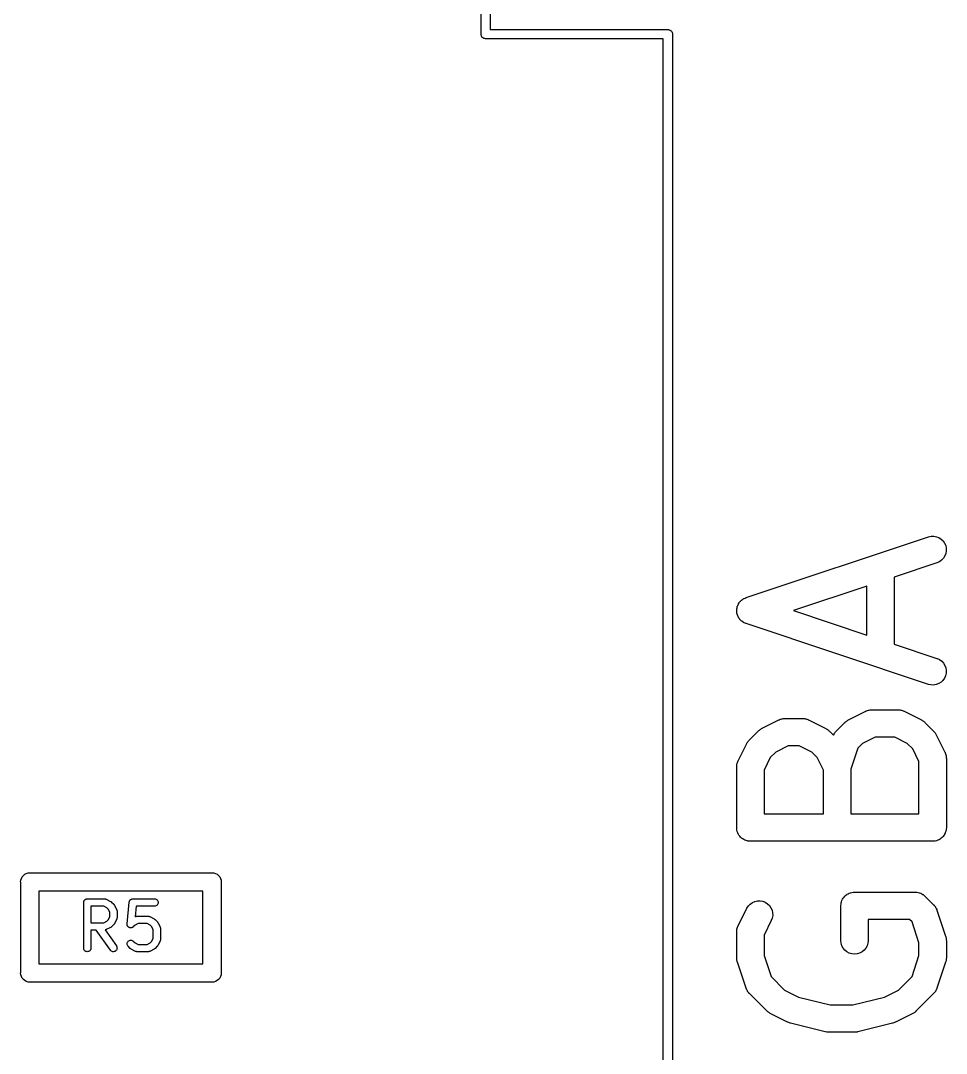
# Model space of a CAD drawing. Extents: x 39.2 to 71.6, y -130.1 to -60.
# Drawn here: x 66.45 to 71.53, y -93.19 to -87.53 of the extents above; entities that cross this region are included whole.
import ezdxf

# ---------------------------------------------------------------- set-up
doc = ezdxf.new("R2010")
doc.units = 0
doc.layers.add('BLACK', color=7, linetype='CONTINUOUS')

msp = doc.modelspace()

# ---------------------------------------------------------------- linework, layer by layer
at = {"layer": 'BLACK', "linetype": 'CONTINUOUS'}
for p, q in [((68.975, -87.5988), (68.975, -79.2012)), ((69.025, -79.225), (69.025, -87.575)), ((69.025, -87.575), (69.9988, -87.575)), ((69.9988, -87.575), (70, -87.5749)), ((70, -87.5749), (70.0012, -87.575)), ((70.0012, -87.575), (70.0012, -87.575)), ((70.0012, -87.575), (70.0049, -87.5754)), ((70.0049, -87.5754), (70.0096, -87.5768)), ((68.9749, -87.6), (68.975, -87.5988)), ((68.9754, -87.6049), (68.9749, -87.6)), ((68.9768, -87.6096), (68.9754, -87.6049)), ((68.9791, -87.614), (68.9768, -87.6096)), ((68.9822, -87.6178), (68.9791, -87.614)), ((68.986, -87.6209), (68.9822, -87.6178)), ((68.9904, -87.6232), (68.986, -87.6209)), ((68.9951, -87.6246), (68.9904, -87.6232)), ((68.9988, -87.625), (68.9951, -87.6246)), ((69, -87.6251), (68.9988, -87.625)), ((68.9988, -87.625), (68.9988, -87.625)), ((69.0012, -87.625), (69, -87.6251)), ((69.975, -87.625), (69.0012, -87.625)), ((69.975, -124.999), (69.975, -87.625)), ((70.0096, -87.5768), (70.014, -87.5791)), ((70.014, -87.5791), (70.0178, -87.5822)), ((70.0178, -87.5822), (70.0209, -87.586)), ((70.0209, -87.586), (70.0232, -87.5904)), ((70.0232, -87.5904), (70.0246, -87.5951)), ((70.0246, -87.5951), (70.0251, -87.6)), ((70.0251, -87.6), (70.025, -87.6012)), ((70.025, -87.6012), (70.025, -125.001)), ((70.4287, -90.6908), (71.4287, -90.3574)), ((71.4287, -90.3574), (71.4297, -90.3571)), ((71.4297, -90.3571), (71.444, -90.354)), ((71.444, -90.354), (71.4586, -90.3538)), ((71.4586, -90.3538), (71.473, -90.3565)), ((71.473, -90.3565), (71.4866, -90.3618)), ((71.4866, -90.3618), (71.4989, -90.3698)), ((71.4989, -90.3698), (71.5095, -90.3799)), ((71.5095, -90.3799), (71.5178, -90.3919)), ((71.5178, -90.3919), (71.5237, -90.4054)), ((71.5237, -90.4054), (71.5268, -90.4196)), ((71.5193, -90.4623), (71.5115, -90.4747)), ((71.5246, -90.4487), (71.5193, -90.4623)), ((71.5272, -90.4343), (71.5246, -90.4487)), ((71.5268, -90.4196), (71.5272, -90.4343)), ((71.4761, -90.4997), (71.2417, -90.5779)), ((71.4895, -90.4938), (71.4761, -90.4997)), ((71.5014, -90.4853), (71.4895, -90.4938)), ((71.5115, -90.4747), (71.5014, -90.4853)), ((71.2417, -90.5779), (71.2417, -90.9459)), ((71.0917, -90.6279), (70.6895, -90.7619)), ((71.0917, -90.8959), (71.0917, -90.6279)), ((70.4239, -90.6929), (70.4287, -90.6908)), ((70.378, -90.7519), (70.3792, -90.7469)), ((70.3792, -90.7469), (70.3801, -90.7418)), ((70.3801, -90.7418), (70.3809, -90.7398)), ((70.3809, -90.7398), (70.3814, -90.7377)), ((70.3814, -90.7377), (70.3835, -90.733)), ((70.3835, -90.733), (70.3854, -90.7281)), ((70.3854, -90.7281), (70.3866, -90.7263)), ((70.3866, -90.7263), (70.3875, -90.7244)), ((70.3875, -90.7244), (70.3905, -90.7201)), ((70.3905, -90.7201), (70.3933, -90.7158)), ((70.3933, -90.7158), (70.3947, -90.7142)), ((70.3947, -90.7142), (70.396, -90.7125)), ((70.396, -90.7125), (70.3998, -90.7089)), ((70.3998, -90.7089), (70.4033, -90.7052)), ((70.4033, -90.7052), (70.4051, -90.7039)), ((70.4051, -90.7039), (70.4067, -90.7025)), ((70.4067, -90.7025), (70.411, -90.6997)), ((70.411, -90.6997), (70.4153, -90.6967)), ((70.4153, -90.6967), (70.4173, -90.6958)), ((70.4173, -90.6958), (70.4191, -90.6947)), ((70.4191, -90.6947), (70.4239, -90.6929)), ((70.3775, -90.7666), (70.3777, -90.7614)), ((70.3779, -90.7687), (70.3775, -90.7666)), ((70.3776, -90.7562), (70.378, -90.7541)), ((70.3777, -90.7614), (70.3776, -90.7562)), ((70.3779, -90.7708), (70.3779, -90.7687)), ((70.379, -90.7759), (70.3779, -90.7708)), ((70.378, -90.7541), (70.378, -90.7519)), ((70.3799, -90.781), (70.379, -90.7759)), ((70.3806, -90.783), (70.3799, -90.781)), ((70.3811, -90.7851), (70.3806, -90.783)), ((70.3831, -90.7899), (70.3811, -90.7851)), ((70.385, -90.7947), (70.3831, -90.7899)), ((70.3861, -90.7966), (70.385, -90.7947)), ((70.3869, -90.7985), (70.3861, -90.7966)), ((70.3899, -90.8028), (70.3869, -90.7985)), ((70.3926, -90.8072), (70.3899, -90.8028)), ((70.6895, -90.7619), (71.0917, -90.8959)), ((70.3941, -90.8088), (70.3926, -90.8072)), ((70.3953, -90.8105), (70.3941, -90.8088)), ((70.399, -90.8141), (70.3953, -90.8105)), ((70.4026, -90.818), (70.399, -90.8141)), ((70.4043, -90.8192), (70.4026, -90.818)), ((70.4058, -90.8207), (70.4043, -90.8192)), ((70.4102, -90.8235), (70.4058, -90.8207)), ((70.4144, -90.8266), (70.4102, -90.8235)), ((70.4163, -90.8275), (70.4144, -90.8266)), ((70.4181, -90.8286), (70.4163, -90.8275)), ((70.423, -90.8305), (70.4181, -90.8286)), ((70.4277, -90.8327), (70.423, -90.8305)), ((70.4287, -90.8331), (70.4277, -90.8327)), ((71.4287, -91.1664), (70.4287, -90.8331)), ((71.2417, -90.9459), (71.4761, -91.0241)), ((71.4761, -91.0241), (71.4771, -91.0244)), ((71.4771, -91.0244), (71.4904, -91.0306)), ((71.4904, -91.0306), (71.5022, -91.0392)), ((71.5022, -91.0392), (71.5121, -91.0499)), ((71.5121, -91.0499), (71.5198, -91.0624)), ((71.5198, -91.0624), (71.5249, -91.0761)), ((71.5249, -91.0761), (71.5272, -91.0906)), ((71.5088, -91.1447), (71.4981, -91.1547)), ((71.5173, -91.1328), (71.5088, -91.1447)), ((71.5234, -91.1195), (71.5173, -91.1328)), ((71.5267, -91.1052), (71.5234, -91.1195)), ((71.5272, -91.0906), (71.5267, -91.1052)), ((71.4429, -91.1696), (71.4287, -91.1664)), ((71.4576, -91.1701), (71.4429, -91.1696)), ((71.472, -91.1676), (71.4576, -91.1701)), ((71.4857, -91.1624), (71.472, -91.1676)), ((71.4981, -91.1547), (71.4857, -91.1624)), ((70.9903, -91.3615), (71.0855, -91.3139)), ((71.0855, -91.3139), (71.0864, -91.3134)), ((71.0864, -91.3134), (71.0885, -91.3126)), ((71.0885, -91.3126), (71.0905, -91.3116)), ((71.0905, -91.3116), (71.0954, -91.3101)), ((71.0954, -91.3101), (71.1002, -91.3084)), ((71.1002, -91.3084), (71.1024, -91.308)), ((71.1024, -91.308), (71.1045, -91.3074)), ((71.1045, -91.3074), (71.1096, -91.3069)), ((71.1096, -91.3069), (71.1146, -91.3061)), ((71.1146, -91.3061), (71.1169, -91.3062)), ((71.1169, -91.3062), (71.119, -91.306)), ((71.119, -91.306), (71.2619, -91.306)), ((71.2619, -91.306), (71.263, -91.306)), ((71.263, -91.306), (71.2651, -91.3062)), ((71.2651, -91.3062), (71.2674, -91.3062)), ((71.2674, -91.3062), (71.2724, -91.307)), ((71.2724, -91.307), (71.2775, -91.3076)), ((71.2775, -91.3076), (71.2796, -91.3083)), ((71.2796, -91.3083), (71.2818, -91.3086)), ((71.2818, -91.3086), (71.2866, -91.3105)), ((71.2866, -91.3105), (71.2914, -91.312)), ((71.2914, -91.312), (71.2934, -91.3131)), ((71.2934, -91.3131), (71.2954, -91.3139)), ((71.2954, -91.3139), (71.3907, -91.3615)), ((70.5141, -91.4091), (70.6093, -91.3615)), ((70.6093, -91.3615), (70.6103, -91.361)), ((70.6103, -91.361), (70.6123, -91.3603)), ((70.6123, -91.3603), (70.6143, -91.3592)), ((70.6143, -91.3592), (70.6192, -91.3577)), ((70.6192, -91.3577), (70.624, -91.356)), ((70.624, -91.356), (70.6262, -91.3556)), ((70.6262, -91.3556), (70.6283, -91.355)), ((70.6283, -91.355), (70.6334, -91.3545)), ((70.6334, -91.3545), (70.6385, -91.3537)), ((70.6385, -91.3537), (70.6407, -91.3538)), ((70.6407, -91.3538), (70.6429, -91.3536)), ((70.6429, -91.3536), (70.7381, -91.3536)), ((70.7381, -91.3536), (70.7391, -91.3536)), ((70.7391, -91.3536), (70.7413, -91.3538)), ((70.7413, -91.3538), (70.7435, -91.3538)), ((70.7435, -91.3538), (70.7486, -91.3546)), ((70.7486, -91.3546), (70.7537, -91.3552)), ((70.7537, -91.3552), (70.7558, -91.3559)), ((70.7558, -91.3559), (70.758, -91.3563)), ((70.758, -91.3563), (70.7628, -91.3581)), ((70.7628, -91.3581), (70.7676, -91.3596)), ((70.7676, -91.3596), (70.7696, -91.3607)), ((70.7696, -91.3607), (70.7716, -91.3615)), ((70.7716, -91.3615), (70.8669, -91.4091)), ((70.9748, -91.3722), (70.9779, -91.3693)), ((70.9779, -91.3693), (70.9805, -91.3676)), ((70.9805, -91.3676), (70.983, -91.3657)), ((70.983, -91.3657), (70.9867, -91.3637)), ((70.9867, -91.3637), (70.9903, -91.3615)), ((71.3907, -91.3615), (71.3916, -91.362)), ((71.3916, -91.362), (71.3952, -91.3643)), ((71.3952, -91.3643), (71.3989, -91.3662)), ((71.3989, -91.3662), (71.4013, -91.3682)), ((71.4013, -91.3682), (71.4039, -91.3699)), ((71.4039, -91.3699), (71.4069, -91.3729)), ((70.447, -91.4708), (70.4946, -91.4232)), ((70.4946, -91.4232), (70.4953, -91.4224)), ((70.4953, -91.4224), (70.4986, -91.4198)), ((70.4986, -91.4198), (70.5017, -91.4169)), ((70.5017, -91.4169), (70.5043, -91.4152)), ((70.5043, -91.4152), (70.5068, -91.4133)), ((70.5068, -91.4133), (70.5105, -91.4114)), ((70.5105, -91.4114), (70.5141, -91.4091)), ((70.8669, -91.4091), (70.8678, -91.4096)), ((70.8678, -91.4096), (70.8713, -91.4119)), ((70.8713, -91.4119), (70.8751, -91.4139)), ((70.8751, -91.4139), (70.8775, -91.4158)), ((70.8775, -91.4158), (70.8801, -91.4175)), ((70.8801, -91.4175), (70.8831, -91.4205)), ((70.8831, -91.4205), (70.8864, -91.4232)), ((70.8864, -91.4232), (70.9082, -91.445)), ((70.9171, -91.4305), (70.9201, -91.4264)), ((70.9201, -91.4264), (70.9218, -91.4249)), ((70.9218, -91.4249), (70.9232, -91.4232)), ((70.9232, -91.4232), (70.9708, -91.3755)), ((70.9708, -91.3755), (70.9715, -91.3748)), ((70.9715, -91.3748), (70.9748, -91.3722)), ((71.4069, -91.3729), (71.4102, -91.3755)), ((71.4102, -91.3755), (71.4578, -91.4232)), ((71.4578, -91.4232), (71.4585, -91.4239)), ((71.4585, -91.4239), (71.4612, -91.4272)), ((71.4612, -91.4272), (71.4641, -91.4303)), ((70.4357, -91.4858), (70.4377, -91.4821)), ((70.4377, -91.4821), (70.4397, -91.4797)), ((70.4397, -91.4797), (70.4414, -91.4771)), ((70.4414, -91.4771), (70.4443, -91.474)), ((70.4443, -91.474), (70.447, -91.4708)), ((70.9082, -91.445), (70.9094, -91.4429)), ((70.9094, -91.4429), (70.9115, -91.4382)), ((70.9115, -91.4382), (70.9128, -91.4364)), ((70.9128, -91.4364), (70.9139, -91.4345)), ((70.9139, -91.4345), (70.9171, -91.4305)), ((71.1368, -91.456), (71.0682, -91.4902)), ((71.2442, -91.456), (71.1368, -91.456)), ((71.3127, -91.4902), (71.2442, -91.456)), ((71.4641, -91.4303), (71.4657, -91.4329)), ((71.4657, -91.4329), (71.4677, -91.4353)), ((71.4677, -91.4353), (71.4696, -91.4391)), ((71.4696, -91.4391), (71.4718, -91.4426)), ((71.4718, -91.4426), (71.5195, -91.5379)), ((70.3853, -91.5855), (70.4329, -91.4903)), ((70.4329, -91.4903), (70.4334, -91.4893)), ((70.4334, -91.4893), (70.4357, -91.4858)), ((70.592, -91.5378), (70.5616, -91.5682)), ((70.6606, -91.5036), (70.592, -91.5378)), ((70.7204, -91.5036), (70.6606, -91.5036)), ((70.7889, -91.5378), (70.7204, -91.5036)), ((70.8193, -91.5682), (70.7889, -91.5378)), ((71.0417, -91.5167), (71.0036, -91.6312)), ((71.0682, -91.4902), (71.0417, -91.5167)), ((71.3431, -91.5206), (71.3127, -91.4902)), ((71.3774, -91.5891), (71.3431, -91.5206)), ((71.5195, -91.5379), (71.5199, -91.5388)), ((71.5199, -91.5388), (71.5207, -91.5409)), ((71.5207, -91.5409), (71.5217, -91.5428)), ((70.3801, -91.5992), (70.3819, -91.5944)), ((70.3819, -91.5944), (70.3834, -91.5895)), ((70.3834, -91.5895), (70.3845, -91.5876)), ((70.3845, -91.5876), (70.3853, -91.5855)), ((70.5616, -91.5682), (70.5274, -91.6368)), ((70.8536, -91.6368), (70.8193, -91.5682)), ((71.3774, -91.8774), (71.3774, -91.5891)), ((71.5217, -91.5428), (71.5232, -91.5478)), ((71.5232, -91.5478), (71.525, -91.5526)), ((71.525, -91.5526), (71.5253, -91.5547)), ((71.5253, -91.5547), (71.526, -91.5569)), ((71.526, -91.5569), (71.5265, -91.562)), ((71.5265, -91.562), (71.5273, -91.567)), ((71.5273, -91.567), (71.5272, -91.5692)), ((71.5272, -91.5692), (71.5274, -91.5714)), ((71.5274, -91.5714), (71.5274, -91.9524)), ((70.3774, -91.618), (70.3776, -91.6158)), ((70.3774, -91.619), (70.3774, -91.618)), ((70.3774, -91.9524), (70.3774, -91.619)), ((70.3776, -91.6136), (70.3784, -91.6085)), ((70.3776, -91.6158), (70.3776, -91.6136)), ((70.3784, -91.6085), (70.379, -91.6035)), ((70.379, -91.6035), (70.3797, -91.6014)), ((70.3797, -91.6014), (70.3801, -91.5992)), ((70.5274, -91.6368), (70.5274, -91.8774)), ((70.8536, -91.8774), (70.8536, -91.6368)), ((71.0036, -91.6312), (71.0036, -91.8774)), ((70.5274, -91.8774), (70.8536, -91.8774)), ((71.0036, -91.8774), (71.3774, -91.8774)), ((70.3781, -91.9594), (70.3774, -91.9524)), ((70.3787, -91.9664), (70.3781, -91.9594)), ((70.3788, -91.9667), (70.3787, -91.9664)), ((70.3788, -91.9669), (70.3788, -91.9667)), ((70.3808, -91.9737), (70.3788, -91.9669)), ((70.3828, -91.9805), (70.3808, -91.9737)), ((70.383, -91.9807), (70.3828, -91.9805)), ((70.383, -91.981), (70.383, -91.9807)), ((70.3864, -91.9872), (70.383, -91.981)), ((70.3896, -91.9934), (70.3864, -91.9872)), ((70.3898, -91.9937), (70.3896, -91.9934)), ((70.3899, -91.9939), (70.3898, -91.9937)), ((70.3944, -91.9994), (70.3899, -91.9939)), ((71.5144, -91.9945), (71.5143, -91.9948)), ((71.5146, -91.9943), (71.5144, -91.9945)), ((71.5179, -91.9881), (71.5146, -91.9943)), ((71.5213, -91.9819), (71.5179, -91.9881)), ((71.5214, -91.9817), (71.5213, -91.9819)), ((71.5215, -91.9814), (71.5214, -91.9817)), ((71.5236, -91.9747), (71.5215, -91.9814)), ((71.5257, -91.968), (71.5236, -91.9747)), ((71.5258, -91.9677), (71.5257, -91.968)), ((71.5266, -91.9605), (71.5258, -91.9675)), ((71.5258, -91.9675), (71.5258, -91.9677)), ((71.5274, -91.9534), (71.5266, -91.9605)), ((71.5274, -91.9524), (71.5274, -91.9529)), ((71.5274, -91.9529), (71.5274, -91.9529)), ((71.5274, -91.9529), (71.5274, -91.9529)), ((71.5274, -91.9529), (71.5274, -91.9534)), ((70.3988, -92.0049), (70.3944, -91.9994)), ((70.399, -92.005), (70.3988, -92.0049)), ((70.3992, -92.0052), (70.399, -92.005)), ((70.4046, -92.0097), (70.3992, -92.0052)), ((70.41, -92.0143), (70.4046, -92.0097)), ((70.4102, -92.0144), (70.41, -92.0143)), ((70.4104, -92.0146), (70.4102, -92.0144)), ((70.4166, -92.0179), (70.4104, -92.0146)), ((70.4228, -92.0213), (70.4166, -92.0179)), ((70.4231, -92.0214), (70.4228, -92.0213)), ((70.4233, -92.0215), (70.4231, -92.0214)), ((70.4301, -92.0236), (70.4233, -92.0215)), ((70.4368, -92.0257), (70.4301, -92.0236)), ((70.437, -92.0258), (70.4368, -92.0257)), ((70.4373, -92.0258), (70.437, -92.0258)), ((70.4443, -92.0266), (70.4373, -92.0258)), ((70.4513, -92.0274), (70.4443, -92.0266)), ((70.4518, -92.0274), (70.4513, -92.0274)), ((70.4519, -92.0274), (70.4518, -92.0274)), ((70.4524, -92.0274), (70.4519, -92.0274)), ((70.4519, -92.0274), (70.4519, -92.0274)), ((71.4524, -92.0274), (70.4524, -92.0274)), ((71.4594, -92.0267), (71.4524, -92.0274)), ((71.4664, -92.0261), (71.4594, -92.0267)), ((71.4667, -92.026), (71.4664, -92.0261)), ((71.4669, -92.026), (71.4667, -92.026)), ((71.4737, -92.0239), (71.4669, -92.026)), ((71.4805, -92.0219), (71.4737, -92.0239)), ((71.4807, -92.0218), (71.4805, -92.0219)), ((71.481, -92.0217), (71.4807, -92.0218)), ((71.4872, -92.0184), (71.481, -92.0217)), ((71.4934, -92.0151), (71.4872, -92.0184)), ((71.4937, -92.015), (71.4934, -92.0151)), ((71.4939, -92.0148), (71.4937, -92.015)), ((71.4994, -92.0104), (71.4939, -92.0148)), ((71.5049, -92.006), (71.4994, -92.0104)), ((71.505, -92.0058), (71.5049, -92.006)), ((71.5052, -92.0056), (71.505, -92.0058)), ((71.5097, -92.0002), (71.5052, -92.0056)), ((71.5143, -91.9948), (71.5097, -92.0002)), ((66.4582, -92.2221), (66.4645, -92.2145)), ((66.4645, -92.2145), (66.4721, -92.2082)), ((66.4721, -92.2082), (66.4808, -92.2036)), ((66.4808, -92.2036), (66.4902, -92.2007)), ((66.4902, -92.2007), (66.4976, -92.2)), ((66.4976, -92.2), (66.5, -92.1998)), ((66.5, -92.1998), (66.5024, -92.2)), ((66.5024, -92.2), (67.4976, -92.2)), ((67.4976, -92.2), (67.5, -92.1998)), ((67.5, -92.1998), (67.5024, -92.2)), ((67.5024, -92.2), (67.5098, -92.2007)), ((67.5098, -92.2007), (67.5192, -92.2036)), ((67.5192, -92.2036), (67.5279, -92.2082)), ((67.5279, -92.2082), (67.5355, -92.2145)), ((67.5355, -92.2145), (67.5418, -92.2221)), ((66.4498, -92.25), (66.4507, -92.2402)), ((66.45, -92.2525), (66.4498, -92.25)), ((66.45, -92.7476), (66.45, -92.2525)), ((66.4507, -92.2402), (66.4536, -92.2308)), ((66.4536, -92.2308), (66.4582, -92.2221)), ((67.5418, -92.2221), (67.5464, -92.2308)), ((67.5464, -92.2308), (67.5493, -92.2402)), ((67.5493, -92.2402), (67.5502, -92.25)), ((67.5502, -92.25), (67.55, -92.2524)), ((67.55, -92.2524), (67.55, -92.7476)), ((66.55, -92.3), (66.55, -92.7)), ((67.45, -92.3), (66.55, -92.3)), ((67.45, -92.7), (67.45, -92.3)), ((70.9619, -92.3386), (70.9665, -92.3332)), ((70.9665, -92.3332), (70.971, -92.3277)), ((70.971, -92.3277), (70.9712, -92.3276)), ((70.9712, -92.3276), (70.9713, -92.3274)), ((70.9713, -92.3274), (70.9768, -92.323)), ((70.9768, -92.323), (70.9823, -92.3185)), ((70.9823, -92.3185), (70.9825, -92.3184)), ((70.9825, -92.3184), (70.9827, -92.3182)), ((70.9827, -92.3182), (70.989, -92.3149)), ((70.989, -92.3149), (70.9952, -92.3116)), ((70.9952, -92.3116), (70.9955, -92.3115)), ((70.9955, -92.3115), (70.9957, -92.3114)), ((70.9957, -92.3114), (71.0025, -92.3094)), ((71.0025, -92.3094), (71.0092, -92.3074)), ((71.0092, -92.3074), (71.0095, -92.3074)), ((71.0095, -92.3074), (71.0098, -92.3073)), ((71.0098, -92.3073), (71.0168, -92.3066)), ((71.0168, -92.3066), (71.0238, -92.306)), ((71.0238, -92.306), (71.3571, -92.306)), ((71.3571, -92.306), (71.3574, -92.306)), ((71.3574, -92.306), (71.3574, -92.306)), ((71.3574, -92.306), (71.3574, -92.306)), ((71.3574, -92.306), (71.3582, -92.306)), ((71.3582, -92.306), (71.3651, -92.3067)), ((71.3651, -92.3067), (71.372, -92.3074)), ((71.372, -92.3074), (71.3723, -92.3075)), ((71.3723, -92.3075), (71.3727, -92.3076)), ((71.3727, -92.3076), (71.3793, -92.3097)), ((71.3793, -92.3097), (71.386, -92.3117)), ((71.386, -92.3117), (71.3863, -92.3119)), ((71.3863, -92.3119), (71.3867, -92.312)), ((71.3867, -92.312), (71.3928, -92.3154)), ((71.3928, -92.3154), (71.3989, -92.3186)), ((71.3989, -92.3186), (71.3992, -92.3189)), ((71.3992, -92.3189), (71.3995, -92.3191)), ((71.3995, -92.3191), (71.4048, -92.3235)), ((71.4048, -92.3235), (71.4102, -92.3279)), ((71.4102, -92.3279), (71.4578, -92.3755)), ((66.7955, -92.3628), (66.7957, -92.361)), ((66.7955, -92.3629), (66.7955, -92.3628)), ((66.7955, -92.363), (66.7955, -92.3629)), ((66.7955, -92.3631), (66.7955, -92.363)), ((66.7955, -92.363), (66.7955, -92.363)), ((66.7955, -92.6131), (66.7955, -92.3631)), ((66.7957, -92.361), (66.7959, -92.3591)), ((66.7959, -92.3589), (66.7965, -92.3571)), ((66.7959, -92.359), (66.7959, -92.3589)), ((66.7959, -92.3591), (66.7959, -92.359)), ((66.7965, -92.3571), (66.797, -92.3553)), ((66.797, -92.3553), (66.7971, -92.3553)), ((66.7971, -92.3552), (66.798, -92.3536)), ((66.7971, -92.3553), (66.7971, -92.3552)), ((66.798, -92.3536), (66.7989, -92.3519)), ((66.7989, -92.3519), (66.799, -92.3518)), ((66.7989, -92.3519), (66.7989, -92.3519)), ((66.799, -92.3518), (66.8001, -92.3504)), ((66.8001, -92.3504), (66.8014, -92.3489)), ((66.8014, -92.3489), (66.8015, -92.3488)), ((66.8014, -92.3489), (66.8014, -92.3489)), ((66.8015, -92.3488), (66.8029, -92.3477)), ((66.8029, -92.3477), (66.8044, -92.3464)), ((66.8044, -92.3464), (66.8045, -92.3464)), ((66.8045, -92.3464), (66.8062, -92.3455)), ((66.8045, -92.3464), (66.8045, -92.3464)), ((66.8062, -92.3455), (66.8079, -92.3446)), ((66.8079, -92.3446), (66.8079, -92.3446)), ((66.8079, -92.3446), (66.808, -92.3446)), ((66.808, -92.3446), (66.8098, -92.344)), ((66.8098, -92.344), (66.8116, -92.3435)), ((66.8116, -92.3435), (66.8117, -92.3435)), ((66.8117, -92.3434), (66.8137, -92.3433)), ((66.8117, -92.3435), (66.8117, -92.3434)), ((66.8137, -92.3433), (66.8155, -92.3431)), ((66.8155, -92.3431), (66.9107, -92.3431)), ((66.8355, -92.3831), (66.8355, -92.474)), ((66.906, -92.3831), (66.8355, -92.3831)), ((66.9227, -92.3914), (66.906, -92.3831)), ((66.9107, -92.3431), (66.911, -92.3431)), ((66.911, -92.3431), (66.9116, -92.3432)), ((66.9116, -92.3432), (66.9122, -92.3431)), ((66.9122, -92.3431), (66.9135, -92.3434)), ((66.9135, -92.3434), (66.9149, -92.3435)), ((66.9149, -92.3435), (66.9154, -92.3437)), ((66.9154, -92.3437), (66.916, -92.3438)), ((66.916, -92.3438), (66.9173, -92.3443)), ((66.9173, -92.3443), (66.9186, -92.3447)), ((66.9186, -92.3447), (66.9191, -92.345)), ((66.9191, -92.345), (66.9197, -92.3452)), ((66.9197, -92.3452), (66.9435, -92.3571)), ((66.9435, -92.3571), (66.9437, -92.3572)), ((66.9437, -92.3572), (66.9447, -92.3579)), ((66.9447, -92.3579), (66.9456, -92.3584)), ((66.9456, -92.3584), (66.9463, -92.3589)), ((66.9463, -92.3589), (66.947, -92.3594)), ((66.947, -92.3594), (66.9478, -92.3601)), ((66.9478, -92.3601), (66.9487, -92.3609)), ((66.9487, -92.3609), (66.9606, -92.3728)), ((66.9606, -92.3728), (66.9608, -92.373)), ((66.9608, -92.373), (66.9615, -92.3738)), ((66.9615, -92.3738), (66.9622, -92.3747)), ((66.9622, -92.3747), (66.9627, -92.3754)), ((66.9627, -92.3754), (66.9632, -92.376)), ((66.9632, -92.376), (66.9637, -92.377)), ((66.9637, -92.377), (66.9643, -92.378)), ((66.9643, -92.378), (66.9762, -92.4018)), ((67.0337, -92.4802), (67.0456, -92.3611)), ((67.0456, -92.3608), (67.0458, -92.36)), ((67.0456, -92.3611), (67.0456, -92.3608)), ((67.0458, -92.36), (67.0459, -92.3591)), ((67.0459, -92.3591), (67.0462, -92.358)), ((67.0462, -92.358), (67.0464, -92.357)), ((67.0464, -92.357), (67.0468, -92.3562)), ((67.0468, -92.3562), (67.047, -92.3553)), ((67.047, -92.3553), (67.0475, -92.3544)), ((67.0475, -92.3544), (67.048, -92.3534)), ((67.048, -92.3534), (67.0485, -92.3527)), ((67.0485, -92.3527), (67.0489, -92.3519)), ((67.0489, -92.3519), (67.0496, -92.3511)), ((67.0496, -92.3511), (67.0502, -92.3502)), ((67.0502, -92.3502), (67.0508, -92.3496)), ((67.0508, -92.3496), (67.0514, -92.3489)), ((67.0514, -92.3489), (67.0522, -92.3482)), ((67.0522, -92.3482), (67.053, -92.3475)), ((67.053, -92.3475), (67.0537, -92.347)), ((67.0537, -92.347), (67.0544, -92.3464)), ((67.0544, -92.3464), (67.0553, -92.3459)), ((67.0553, -92.3459), (67.0562, -92.3454)), ((67.0562, -92.3454), (67.0571, -92.345)), ((67.0571, -92.345), (67.0579, -92.3446)), ((67.0579, -92.3446), (67.0589, -92.3443)), ((67.0589, -92.3443), (67.0599, -92.3439)), ((67.0599, -92.3439), (67.0607, -92.3437)), ((67.0607, -92.3437), (67.0616, -92.3435)), ((67.0616, -92.3435), (67.0626, -92.3434)), ((67.0626, -92.3434), (67.0637, -92.3432)), ((67.0637, -92.3432), (67.0646, -92.3432)), ((67.0646, -92.3432), (67.0655, -92.3431)), ((67.0655, -92.3431), (67.1845, -92.3431)), ((67.0836, -92.3831), (67.0777, -92.4418)), ((67.1845, -92.3831), (67.0836, -92.3831)), ((67.1845, -92.3431), (67.1848, -92.3431)), ((67.1884, -92.3827), (67.1845, -92.3831)), ((67.1848, -92.3431), (67.1887, -92.3435)), ((67.1921, -92.3816), (67.1884, -92.3827)), ((67.1887, -92.3435), (67.1924, -92.3447)), ((67.1956, -92.3798), (67.1921, -92.3816)), ((67.1924, -92.3447), (67.1958, -92.3466)), ((67.1986, -92.3773), (67.1956, -92.3798)), ((67.1958, -92.3466), (67.1988, -92.3491)), ((67.2011, -92.3743), (67.1986, -92.3773)), ((67.1988, -92.3491), (67.2013, -92.3521)), ((67.203, -92.3708), (67.2011, -92.3743)), ((67.2013, -92.3521), (67.2031, -92.3556)), ((67.2041, -92.3671), (67.203, -92.3708)), ((67.2031, -92.3556), (67.2042, -92.3593)), ((67.2045, -92.3632), (67.2041, -92.3671)), ((67.2042, -92.3593), (67.2045, -92.3632)), ((70.4334, -92.3941), (70.4414, -92.3818)), ((70.4414, -92.3818), (70.4516, -92.3713)), ((70.4516, -92.3713), (70.4636, -92.363)), ((70.4636, -92.363), (70.477, -92.3572)), ((70.477, -92.3572), (70.4913, -92.3541)), ((70.4913, -92.3541), (70.506, -92.3538)), ((70.506, -92.3538), (70.5204, -92.3564)), ((70.5204, -92.3564), (70.534, -92.3617)), ((70.534, -92.3617), (70.5463, -92.3696)), ((70.5463, -92.3696), (70.5569, -92.3797)), ((70.5569, -92.3797), (70.5653, -92.3917)), ((70.9488, -92.3799), (70.9496, -92.3728)), ((70.9488, -92.3804), (70.9488, -92.3799)), ((70.9488, -92.381), (70.9488, -92.3804)), ((70.9488, -92.3804), (70.9488, -92.3804)), ((70.9488, -92.3804), (70.9488, -92.3804)), ((70.9488, -92.5714), (70.9488, -92.381)), ((70.9496, -92.3728), (70.9503, -92.3659)), ((70.9503, -92.3659), (70.9504, -92.3656)), ((70.9504, -92.3654), (70.9526, -92.3587)), ((70.9504, -92.3656), (70.9504, -92.3654)), ((70.9526, -92.3587), (70.9547, -92.3519)), ((70.9547, -92.3519), (70.9548, -92.3517)), ((70.9548, -92.3517), (70.9549, -92.3514)), ((70.9549, -92.3514), (70.9583, -92.3452)), ((70.9583, -92.3452), (70.9616, -92.339)), ((70.9616, -92.339), (70.9618, -92.3388)), ((70.9618, -92.3388), (70.9619, -92.3386)), ((71.4578, -92.3755), (71.4585, -92.3763)), ((71.4585, -92.3763), (71.4599, -92.378)), ((71.4599, -92.378), (71.4615, -92.3795)), ((71.4615, -92.3795), (71.4645, -92.3837)), ((71.4645, -92.3837), (71.4677, -92.3877)), ((71.4677, -92.3877), (71.4687, -92.3897)), ((71.4687, -92.3897), (71.47, -92.3915)), ((66.93, -92.3988), (66.9227, -92.3914)), ((66.9383, -92.4154), (66.93, -92.3988)), ((66.93, -92.4584), (66.9383, -92.4417)), ((66.9383, -92.4417), (66.9383, -92.4154)), ((66.9762, -92.4018), (66.9763, -92.402)), ((66.9763, -92.402), (66.9765, -92.4026)), ((66.9765, -92.4026), (66.9768, -92.4031)), ((66.9768, -92.4031), (66.9772, -92.4044)), ((66.9772, -92.4044), (66.9777, -92.4057)), ((66.9777, -92.4057), (66.9778, -92.4063)), ((66.9778, -92.4063), (66.978, -92.4068)), ((66.978, -92.4068), (66.9781, -92.4082)), ((66.9783, -92.4479), (66.978, -92.4492)), ((66.9781, -92.4082), (66.9783, -92.4095)), ((66.9783, -92.4095), (66.9783, -92.4101)), ((66.9783, -92.4101), (66.9783, -92.4107)), ((66.9783, -92.4107), (66.9783, -92.4464)), ((66.9783, -92.4464), (66.9783, -92.4467)), ((66.9783, -92.4467), (66.9783, -92.4473)), ((66.9783, -92.4473), (66.9783, -92.4479)), ((67.0777, -92.4418), (67.0803, -92.4404)), ((67.0803, -92.4404), (67.0806, -92.4403)), ((67.0806, -92.4403), (67.0811, -92.4401)), ((67.0811, -92.4401), (67.0817, -92.4398)), ((67.0817, -92.4398), (67.083, -92.4394)), ((67.083, -92.4394), (67.0843, -92.439)), ((67.0843, -92.439), (67.0848, -92.4389)), ((67.0848, -92.4389), (67.0854, -92.4387)), ((67.0854, -92.4387), (67.0868, -92.4386)), ((67.0868, -92.4386), (67.0881, -92.4384)), ((67.0881, -92.4384), (67.0887, -92.4384)), ((67.0887, -92.4384), (67.0893, -92.4383)), ((67.0893, -92.4383), (67.1488, -92.4383)), ((67.1488, -92.4383), (67.1491, -92.4383)), ((67.1491, -92.4383), (67.1497, -92.4384)), ((67.1497, -92.4384), (67.1503, -92.4384)), ((67.1503, -92.4384), (67.1516, -92.4386)), ((67.1516, -92.4386), (67.153, -92.4388)), ((67.153, -92.4388), (67.1535, -92.4389)), ((67.1535, -92.4389), (67.1541, -92.439)), ((67.1541, -92.439), (67.1554, -92.4395)), ((67.1554, -92.4395), (67.1567, -92.4399)), ((67.1567, -92.4399), (67.1572, -92.4402)), ((67.1572, -92.4402), (67.1578, -92.4404)), ((67.1578, -92.4404), (67.1816, -92.4523)), ((70.3853, -92.4903), (70.4329, -92.395)), ((70.4329, -92.395), (70.4334, -92.3941)), ((70.5653, -92.3917), (70.5712, -92.4051)), ((70.5712, -92.4051), (70.5744, -92.4194)), ((70.5748, -92.434), (70.5723, -92.4484)), ((70.5744, -92.4194), (70.5748, -92.434)), ((71.47, -92.3915), (71.472, -92.3962)), ((71.472, -92.3962), (71.4744, -92.4007)), ((71.4744, -92.4007), (71.475, -92.4028)), ((71.475, -92.4028), (71.4759, -92.4049)), ((71.4759, -92.4049), (71.5235, -92.5477)), ((66.8355, -92.474), (66.906, -92.474)), ((66.906, -92.474), (66.9227, -92.4657)), ((66.9435, -92.5), (66.9197, -92.5119)), ((66.9227, -92.4657), (66.93, -92.4584)), ((66.9444, -92.4994), (66.9435, -92.5)), ((66.9454, -92.4989), (66.9444, -92.4994)), ((66.9461, -92.4984), (66.9454, -92.4989)), ((66.9468, -92.498), (66.9461, -92.4984)), ((66.9476, -92.4972), (66.9468, -92.498)), ((66.9485, -92.4965), (66.9476, -92.4972)), ((66.9487, -92.4963), (66.9485, -92.4965)), ((66.9606, -92.4844), (66.9487, -92.4963)), ((66.9613, -92.4835), (66.9606, -92.4844)), ((66.9621, -92.4827), (66.9613, -92.4835)), ((66.9625, -92.482), (66.9621, -92.4827)), ((66.963, -92.4814), (66.9625, -92.482)), ((66.9636, -92.4804), (66.963, -92.4814)), ((66.9642, -92.4794), (66.9636, -92.4804)), ((66.9643, -92.4792), (66.9642, -92.4794)), ((66.9762, -92.4554), (66.9643, -92.4792)), ((66.9764, -92.4548), (66.9762, -92.4554)), ((66.9767, -92.4543), (66.9764, -92.4548)), ((66.9771, -92.453), (66.9767, -92.4543)), ((66.9776, -92.4517), (66.9771, -92.453)), ((66.9777, -92.4511), (66.9776, -92.4517)), ((66.9779, -92.4506), (66.9777, -92.4511)), ((66.978, -92.4492), (66.9779, -92.4506)), ((67.0336, -92.4821), (67.0337, -92.4811)), ((67.0337, -92.4831), (67.0336, -92.4821)), ((67.0337, -92.4811), (67.0337, -92.4802)), ((67.0337, -92.4841), (67.0337, -92.4831)), ((67.0338, -92.485), (67.0337, -92.4841)), ((67.0339, -92.486), (67.0338, -92.485)), ((67.0342, -92.4869), (67.0339, -92.486)), ((67.0344, -92.4879), (67.0342, -92.4869)), ((67.0348, -92.4888), (67.0344, -92.4879)), ((67.0351, -92.4897), (67.0348, -92.4888)), ((67.0355, -92.4906), (67.0351, -92.4897)), ((67.0359, -92.4915), (67.0355, -92.4906)), ((67.0364, -92.4923), (67.0359, -92.4915)), ((67.0369, -92.4932), (67.0364, -92.4923)), ((67.0375, -92.4939), (67.0369, -92.4932)), ((67.038, -92.4948), (67.0375, -92.4939)), ((67.0387, -92.4954), (67.038, -92.4948)), ((67.0393, -92.4962), (67.0387, -92.4954)), ((67.0401, -92.4968), (67.0393, -92.4962)), ((67.0408, -92.4975), (67.0401, -92.4968)), ((67.0416, -92.4981), (67.0408, -92.4975)), ((67.0423, -92.4987), (67.0416, -92.4981)), ((67.0432, -92.4992), (67.0423, -92.4987)), ((67.044, -92.4997), (67.0432, -92.4992)), ((67.0449, -92.5001), (67.044, -92.4997)), ((67.0458, -92.5006), (67.0449, -92.5001)), ((67.0467, -92.5008), (67.0458, -92.5006)), ((67.0476, -92.5012), (67.0467, -92.5008)), ((67.0486, -92.5014), (67.0476, -92.5012)), ((67.0495, -92.5017), (67.0486, -92.5014)), ((67.0505, -92.5018), (67.0495, -92.5017)), ((67.0514, -92.502), (67.0505, -92.5018)), ((67.0524, -92.502), (67.0514, -92.502)), ((67.0534, -92.5021), (67.0524, -92.502)), ((67.0543, -92.5021), (67.0534, -92.5021)), ((67.0553, -92.5021), (67.0543, -92.5021)), ((67.0563, -92.5019), (67.0553, -92.5021)), ((67.0572, -92.5018), (67.0563, -92.5019)), ((67.0582, -92.5015), (67.0572, -92.5018)), ((67.0592, -92.5013), (67.0582, -92.5015)), ((67.0601, -92.501), (67.0592, -92.5013)), ((67.061, -92.5007), (67.0601, -92.501)), ((67.0619, -92.5003), (67.061, -92.5007)), ((67.0628, -92.4999), (67.0619, -92.5003)), ((67.0636, -92.4994), (67.0628, -92.4999)), ((67.0645, -92.4989), (67.0636, -92.4994)), ((67.0652, -92.4983), (67.0645, -92.4989)), ((67.0661, -92.4978), (67.0652, -92.4983)), ((67.0668, -92.4971), (67.0661, -92.4978)), ((67.0675, -92.4965), (67.0668, -92.4971)), ((67.0677, -92.4963), (67.0675, -92.4965)), ((67.0773, -92.4867), (67.0677, -92.4963)), ((67.094, -92.4783), (67.0773, -92.4867)), ((67.1441, -92.4783), (67.094, -92.4783)), ((67.1608, -92.4867), (67.1441, -92.4783)), ((67.1681, -92.494), (67.1608, -92.4867)), ((67.1764, -92.5107), (67.1681, -92.494)), ((67.1816, -92.4523), (67.1818, -92.4525)), ((67.1818, -92.4525), (67.1828, -92.4531)), ((67.1828, -92.4531), (67.1837, -92.4536)), ((67.1837, -92.4536), (67.1844, -92.4541)), ((67.1844, -92.4541), (67.1851, -92.4546)), ((67.1851, -92.4546), (67.1859, -92.4554)), ((67.1859, -92.4554), (67.1868, -92.4561)), ((67.1868, -92.4561), (67.1987, -92.468)), ((67.1987, -92.468), (67.1989, -92.4682)), ((67.1989, -92.4682), (67.1996, -92.4691)), ((67.1996, -92.4691), (67.2003, -92.4699)), ((67.2003, -92.4699), (67.2008, -92.4706)), ((67.2008, -92.4706), (67.2013, -92.4712)), ((67.2013, -92.4712), (67.2018, -92.4722)), ((67.2018, -92.4722), (67.2024, -92.4732)), ((67.2024, -92.4732), (67.2143, -92.497)), ((67.2143, -92.497), (67.2144, -92.4973)), ((67.2144, -92.4973), (67.2146, -92.4978)), ((67.2146, -92.4978), (67.2149, -92.4983)), ((67.2149, -92.4983), (67.2153, -92.4996)), ((67.2153, -92.4996), (67.2158, -92.5009)), ((67.2158, -92.5009), (67.2159, -92.5015)), ((67.2159, -92.5015), (67.216, -92.5021)), ((67.216, -92.5021), (67.2162, -92.5034)), ((67.2162, -92.5034), (67.2164, -92.5048)), ((70.3797, -92.5061), (70.3801, -92.5039)), ((70.3801, -92.5039), (70.3819, -92.4991)), ((70.3819, -92.4991), (70.3834, -92.4943)), ((70.3834, -92.4943), (70.3845, -92.4923)), ((70.3845, -92.4923), (70.3853, -92.4903)), ((70.5671, -92.4621), (70.5274, -92.5415)), ((70.5723, -92.4484), (70.5671, -92.4621)), ((71.3261, -92.456), (71.0988, -92.456)), ((71.0988, -92.456), (71.0988, -92.5714)), ((71.3392, -92.4691), (71.3261, -92.456)), ((71.3774, -92.5836), (71.3392, -92.4691)), ((66.8646, -92.514), (66.8355, -92.514)), ((66.8355, -92.514), (66.8355, -92.6131)), ((66.9419, -92.6246), (66.8646, -92.514)), ((66.9146, -92.5137), (66.9132, -92.5138)), ((66.9132, -92.5138), (66.9747, -92.6016)), ((66.9152, -92.5135), (66.9146, -92.5137)), ((66.9157, -92.5134), (66.9152, -92.5135)), ((66.917, -92.5129), (66.9157, -92.5134)), ((66.9183, -92.5125), (66.917, -92.5129)), ((66.9189, -92.5123), (66.9183, -92.5125)), ((66.9194, -92.5121), (66.9189, -92.5123)), ((66.9197, -92.5119), (66.9194, -92.5121)), ((67.1681, -92.5774), (67.1764, -92.5608)), ((67.1764, -92.5608), (67.1764, -92.5107)), ((67.2164, -92.5048), (67.2164, -92.5054)), ((67.2164, -92.5054), (67.2164, -92.506)), ((67.2164, -92.506), (67.2164, -92.5655)), ((70.3774, -92.5228), (70.3776, -92.5206)), ((70.3774, -92.5238), (70.3774, -92.5228)), ((70.3774, -92.6667), (70.3774, -92.5238)), ((70.3776, -92.5184), (70.3784, -92.5133)), ((70.3776, -92.5206), (70.3776, -92.5184)), ((70.3784, -92.5133), (70.379, -92.5082)), ((70.379, -92.5082), (70.3797, -92.5061)), ((70.5274, -92.5415), (70.5274, -92.6545)), ((71.5235, -92.5477), (71.5239, -92.5487)), ((71.5239, -92.5487), (71.5247, -92.5528)), ((71.5247, -92.5528), (71.526, -92.5569)), ((71.526, -92.5569), (71.5263, -92.56)), ((71.5263, -92.56), (71.5269, -92.563)), ((66.7959, -92.617), (66.7955, -92.6131)), ((66.797, -92.6207), (66.7959, -92.617)), ((66.835, -92.6173), (66.8339, -92.621)), ((66.8355, -92.6134), (66.835, -92.6173)), ((66.8355, -92.6131), (66.8355, -92.6134)), ((66.9747, -92.6016), (66.9749, -92.6019)), ((66.9749, -92.6019), (66.9767, -92.6053)), ((66.9767, -92.6053), (66.9779, -92.609)), ((66.978, -92.6168), (66.9769, -92.6205)), ((66.9779, -92.609), (66.9783, -92.6129)), ((66.9783, -92.6129), (66.978, -92.6168)), ((67.0336, -92.5891), (67.034, -92.5852)), ((67.0339, -92.593), (67.0336, -92.5891)), ((67.035, -92.5967), (67.0339, -92.593)), ((67.034, -92.5852), (67.0352, -92.5815)), ((67.0368, -92.6002), (67.035, -92.5967)), ((67.0352, -92.5815), (67.037, -92.578)), ((67.0392, -92.6032), (67.0368, -92.6002)), ((67.037, -92.578), (67.0395, -92.575)), ((67.0394, -92.6034), (67.0392, -92.6032)), ((67.0513, -92.6153), (67.0394, -92.6034)), ((67.0395, -92.575), (67.0426, -92.5726)), ((67.0426, -92.5726), (67.046, -92.5708)), ((67.046, -92.5708), (67.0498, -92.5697)), ((67.0498, -92.5697), (67.0536, -92.5693)), ((67.0522, -92.616), (67.0513, -92.6153)), ((67.053, -92.6168), (67.0522, -92.616)), ((67.0537, -92.6173), (67.053, -92.6168)), ((67.0536, -92.5693), (67.0575, -92.5697)), ((67.0543, -92.6178), (67.0537, -92.6173)), ((67.0553, -92.6183), (67.0543, -92.6178)), ((67.0575, -92.5697), (67.0613, -92.5708)), ((67.0613, -92.5708), (67.0647, -92.5727)), ((67.0647, -92.5727), (67.0677, -92.5751)), ((67.0677, -92.5751), (67.0773, -92.5848)), ((67.0773, -92.5848), (67.094, -92.5931)), ((67.094, -92.5931), (67.1441, -92.5931)), ((67.1441, -92.5931), (67.1608, -92.5848)), ((67.1608, -92.5848), (67.1681, -92.5774)), ((67.1842, -92.6174), (67.1835, -92.618)), ((67.1849, -92.617), (67.1842, -92.6174)), ((67.1857, -92.6162), (67.1849, -92.617)), ((67.1866, -92.6155), (67.1857, -92.6162)), ((67.1868, -92.6153), (67.1866, -92.6155)), ((67.1987, -92.6034), (67.1868, -92.6153)), ((67.1994, -92.6026), (67.1987, -92.6034)), ((67.2002, -92.6018), (67.1994, -92.6026)), ((67.2006, -92.6011), (67.2002, -92.6018)), ((67.2011, -92.6004), (67.2006, -92.6011)), ((67.2017, -92.5994), (67.2011, -92.6004)), ((67.2023, -92.5985), (67.2017, -92.5994)), ((67.2024, -92.5982), (67.2023, -92.5985)), ((67.2143, -92.5744), (67.2024, -92.5982)), ((67.2145, -92.5739), (67.2143, -92.5744)), ((67.2148, -92.5734), (67.2145, -92.5739)), ((67.2152, -92.572), (67.2148, -92.5734)), ((67.2157, -92.5708), (67.2152, -92.572)), ((67.2158, -92.5702), (67.2157, -92.5708)), ((67.216, -92.5696), (67.2158, -92.5702)), ((67.2161, -92.5683), (67.216, -92.5696)), ((67.2164, -92.5669), (67.2161, -92.5683)), ((67.2164, -92.5655), (67.2164, -92.5658)), ((67.2164, -92.5658), (67.2164, -92.5663)), ((67.2164, -92.5663), (67.2164, -92.5669)), ((70.9502, -92.586), (70.9488, -92.5714)), ((70.9545, -92.6), (70.9502, -92.586)), ((70.9613, -92.6129), (70.9545, -92.6)), ((70.9706, -92.6243), (70.9613, -92.6129)), ((71.0857, -92.6138), (71.0763, -92.625)), ((71.0927, -92.601), (71.0857, -92.6138)), ((71.0972, -92.587), (71.0927, -92.601)), ((71.0988, -92.5725), (71.0972, -92.587)), ((71.0988, -92.5714), (71.0988, -92.5725)), ((71.3774, -92.6545), (71.3774, -92.5836)), ((71.5269, -92.563), (71.527, -92.5672)), ((71.527, -92.5672), (71.5274, -92.5714)), ((71.5274, -92.5714), (71.5274, -92.6667)), ((66.7988, -92.6242), (66.797, -92.6207)), ((66.8013, -92.6272), (66.7988, -92.6242)), ((66.8043, -92.6297), (66.8013, -92.6272)), ((66.8077, -92.6315), (66.8043, -92.6297)), ((66.8115, -92.6327), (66.8077, -92.6315)), ((66.8153, -92.6331), (66.8115, -92.6327)), ((66.8192, -92.6327), (66.8153, -92.6331)), ((66.823, -92.6316), (66.8192, -92.6327)), ((66.8264, -92.6298), (66.823, -92.6316)), ((66.8295, -92.6274), (66.8264, -92.6298)), ((66.832, -92.6244), (66.8295, -92.6274)), ((66.8339, -92.621), (66.832, -92.6244)), ((66.9445, -92.6275), (66.9419, -92.6246)), ((66.9476, -92.6299), (66.9445, -92.6275)), ((66.951, -92.6317), (66.9476, -92.6299)), ((66.9548, -92.6328), (66.951, -92.6317)), ((66.9587, -92.6331), (66.9548, -92.6328)), ((66.9626, -92.6326), (66.9587, -92.6331)), ((66.9663, -92.6315), (66.9626, -92.6326)), ((66.9697, -92.6296), (66.9663, -92.6315)), ((66.9727, -92.627), (66.9697, -92.6296)), ((66.9751, -92.624), (66.9727, -92.627)), ((66.9769, -92.6205), (66.9751, -92.624)), ((67.0563, -92.619), (67.0553, -92.6183)), ((67.0565, -92.6191), (67.0563, -92.619)), ((67.0803, -92.631), (67.0565, -92.6191)), ((67.0809, -92.6312), (67.0803, -92.631)), ((67.0814, -92.6315), (67.0809, -92.6312)), ((67.0827, -92.6319), (67.0814, -92.6315)), ((67.084, -92.6324), (67.0827, -92.6319)), ((67.0846, -92.6325), (67.084, -92.6324)), ((67.0851, -92.6327), (67.0846, -92.6325)), ((67.0865, -92.6328), (67.0851, -92.6327)), ((67.0878, -92.633), (67.0865, -92.6328)), ((67.0884, -92.633), (67.0878, -92.633)), ((67.089, -92.6331), (67.0884, -92.633)), ((67.0893, -92.6331), (67.089, -92.6331)), ((67.1488, -92.6331), (67.0893, -92.6331)), ((67.1494, -92.633), (67.1488, -92.6331)), ((67.15, -92.6331), (67.1494, -92.633)), ((67.1513, -92.6328), (67.15, -92.6331)), ((67.1527, -92.6327), (67.1513, -92.6328)), ((67.1533, -92.6325), (67.1527, -92.6327)), ((67.1538, -92.6325), (67.1533, -92.6325)), ((67.1551, -92.632), (67.1538, -92.6325)), ((67.1564, -92.6316), (67.1551, -92.632)), ((67.1569, -92.6313), (67.1564, -92.6316)), ((67.1575, -92.6311), (67.1569, -92.6313)), ((67.1578, -92.631), (67.1575, -92.6311)), ((67.1816, -92.6191), (67.1578, -92.631)), ((67.1825, -92.6185), (67.1816, -92.6191)), ((67.1835, -92.618), (67.1825, -92.6185)), ((70.3778, -92.6709), (70.3774, -92.6667)), ((70.3779, -92.6751), (70.3778, -92.6709)), ((70.5274, -92.6545), (70.5656, -92.769)), ((70.9819, -92.6336), (70.9706, -92.6243)), ((70.9947, -92.6406), (70.9819, -92.6336)), ((71.0087, -92.6449), (70.9947, -92.6406)), ((71.0233, -92.6464), (71.0087, -92.6449)), ((71.0379, -92.6451), (71.0233, -92.6464)), ((71.0519, -92.641), (71.0379, -92.6451)), ((71.0649, -92.6342), (71.0519, -92.641)), ((71.0763, -92.625), (71.0649, -92.6342)), ((71.3392, -92.769), (71.3774, -92.6545)), ((71.5269, -92.6719), (71.5268, -92.6761)), ((71.5274, -92.6677), (71.5269, -92.6719)), ((71.5274, -92.6667), (71.5274, -92.6677)), ((66.55, -92.7), (67.45, -92.7)), ((70.3785, -92.6781), (70.3779, -92.6751)), ((70.3788, -92.6812), (70.3785, -92.6781)), ((70.38, -92.6853), (70.3788, -92.6812)), ((70.3809, -92.6894), (70.38, -92.6853)), ((70.3812, -92.6904), (70.3809, -92.6894)), ((70.4288, -92.8332), (70.3812, -92.6904)), ((71.5235, -92.6904), (71.4759, -92.8332)), ((71.5245, -92.6863), (71.5235, -92.6904)), ((71.5257, -92.6823), (71.5245, -92.6863)), ((71.5261, -92.6792), (71.5257, -92.6823)), ((71.5268, -92.6761), (71.5261, -92.6792)), ((66.4498, -92.75), (66.45, -92.7476)), ((66.4507, -92.7598), (66.4498, -92.75)), ((66.4536, -92.7692), (66.4507, -92.7598)), ((66.4582, -92.7779), (66.4536, -92.7692)), ((66.4627, -92.7833), (66.4582, -92.7779)), ((66.4645, -92.7855), (66.4627, -92.7833)), ((66.4721, -92.7918), (66.4645, -92.7855)), ((67.5355, -92.7855), (67.5279, -92.7918)), ((67.5418, -92.7779), (67.5355, -92.7855)), ((67.5464, -92.7692), (67.5418, -92.7779)), ((67.5493, -92.7598), (67.5464, -92.7692)), ((67.55, -92.7524), (67.5493, -92.7598)), ((67.55, -92.7476), (67.5502, -92.75)), ((67.5502, -92.75), (67.55, -92.7524)), ((67.55, -92.7524), (67.55, -92.7524)), ((70.5656, -92.769), (70.6397, -92.8431)), ((71.2651, -92.8431), (71.3392, -92.769)), ((66.4808, -92.7964), (66.4721, -92.7918)), ((66.4902, -92.7993), (66.4808, -92.7964)), ((66.5, -92.8002), (66.4902, -92.7993)), ((66.5024, -92.8), (66.5, -92.8002)), ((67.4976, -92.8), (66.5024, -92.8)), ((67.5, -92.8002), (67.4976, -92.8)), ((67.5098, -92.7993), (67.5, -92.8002)), ((67.5192, -92.7964), (67.5098, -92.7993)), ((67.5279, -92.7918), (67.5192, -92.7964)), ((70.4297, -92.8353), (70.4288, -92.8332)), ((70.4304, -92.8374), (70.4297, -92.8353)), ((70.4327, -92.8419), (70.4304, -92.8374)), ((70.4348, -92.8466), (70.4327, -92.8419)), ((70.6397, -92.8431), (70.7167, -92.8816)), ((71.1881, -92.8816), (71.2651, -92.8431)), ((71.4716, -92.8429), (71.4694, -92.8475)), ((71.474, -92.8383), (71.4716, -92.8429)), ((71.4746, -92.8362), (71.474, -92.8383)), ((71.4756, -92.8342), (71.4746, -92.8362)), ((71.4759, -92.8332), (71.4756, -92.8342)), ((70.4361, -92.8484), (70.4348, -92.8466)), ((70.4371, -92.8504), (70.4361, -92.8484)), ((70.4403, -92.8544), (70.4371, -92.8504)), ((70.4433, -92.8586), (70.4403, -92.8544)), ((70.4449, -92.8601), (70.4433, -92.8586)), ((70.4462, -92.8618), (70.4449, -92.8601)), ((70.447, -92.8626), (70.4462, -92.8618)), ((70.5422, -92.9578), (70.447, -92.8626)), ((70.7167, -92.8816), (70.8902, -92.925)), ((71.0146, -92.925), (71.1881, -92.8816)), ((71.4578, -92.8626), (71.3626, -92.9578)), ((71.4592, -92.8609), (71.4578, -92.8626)), ((71.4608, -92.8594), (71.4592, -92.8609)), ((71.4638, -92.8552), (71.4608, -92.8594)), ((71.4671, -92.8512), (71.4638, -92.8552)), ((71.4681, -92.8493), (71.4671, -92.8512)), ((71.4694, -92.8475), (71.4681, -92.8493)), ((70.8902, -92.925), (71.0146, -92.925)), ((70.5455, -92.9605), (70.5422, -92.9578)), ((70.5485, -92.9634), (70.5455, -92.9605)), ((70.5511, -92.9651), (70.5485, -92.9634)), ((70.5535, -92.9671), (70.5511, -92.9651)), ((70.5572, -92.9691), (70.5535, -92.9671)), ((70.5608, -92.9714), (70.5572, -92.9691)), ((70.5617, -92.9718), (70.5608, -92.9714)), ((70.6569, -93.0195), (70.5617, -92.9718)), ((71.3431, -92.9718), (71.2478, -93.0195)), ((71.3466, -92.9696), (71.3431, -92.9718)), ((71.3504, -92.9677), (71.3466, -92.9696)), ((71.3528, -92.9657), (71.3504, -92.9677)), ((71.3555, -92.9641), (71.3528, -92.9657)), ((71.3585, -92.9612), (71.3555, -92.9641)), ((71.3618, -92.9585), (71.3585, -92.9612)), ((71.3626, -92.9578), (71.3618, -92.9585)), ((70.6573, -93.0196), (70.6569, -93.0195)), ((70.6576, -93.0198), (70.6573, -93.0196)), ((70.6641, -93.0222), (70.6576, -93.0198)), ((70.6706, -93.0247), (70.6641, -93.0222)), ((70.6709, -93.0248), (70.6706, -93.0247)), ((70.6713, -93.0249), (70.6709, -93.0248)), ((70.6723, -93.0251), (70.6713, -93.0249)), ((70.8628, -93.0728), (70.6723, -93.0251)), ((71.2325, -93.0251), (71.042, -93.0728)), ((71.2328, -93.025), (71.2325, -93.0251)), ((71.2331, -93.025), (71.2328, -93.025)), ((71.2396, -93.0226), (71.2331, -93.025)), ((71.2463, -93.0202), (71.2396, -93.0226)), ((71.2466, -93.02), (71.2463, -93.0202)), ((71.2469, -93.0199), (71.2466, -93.02)), ((71.2478, -93.0195), (71.2469, -93.0199)), ((70.8641, -93.073), (70.8628, -93.0728)), ((70.8654, -93.0734), (70.8641, -93.073)), ((70.8713, -93.074), (70.8654, -93.0734)), ((70.8772, -93.0749), (70.8713, -93.074)), ((70.8786, -93.0748), (70.8772, -93.0749)), ((70.8799, -93.075), (70.8786, -93.0748)), ((70.881, -93.075), (70.8799, -93.075)), ((71.0238, -93.075), (70.881, -93.075)), ((71.0251, -93.0749), (71.0238, -93.075)), ((71.0265, -93.075), (71.0251, -93.0749)), ((71.0324, -93.0742), (71.0265, -93.075)), ((71.0384, -93.0736), (71.0324, -93.0742)), ((71.0397, -93.0732), (71.0384, -93.0736)), ((71.041, -93.073), (71.0397, -93.0732)), ((71.042, -93.0728), (71.041, -93.073))]:
    msp.add_line(p, q, dxfattribs=at)

doc.saveas('drawing.dxf')
